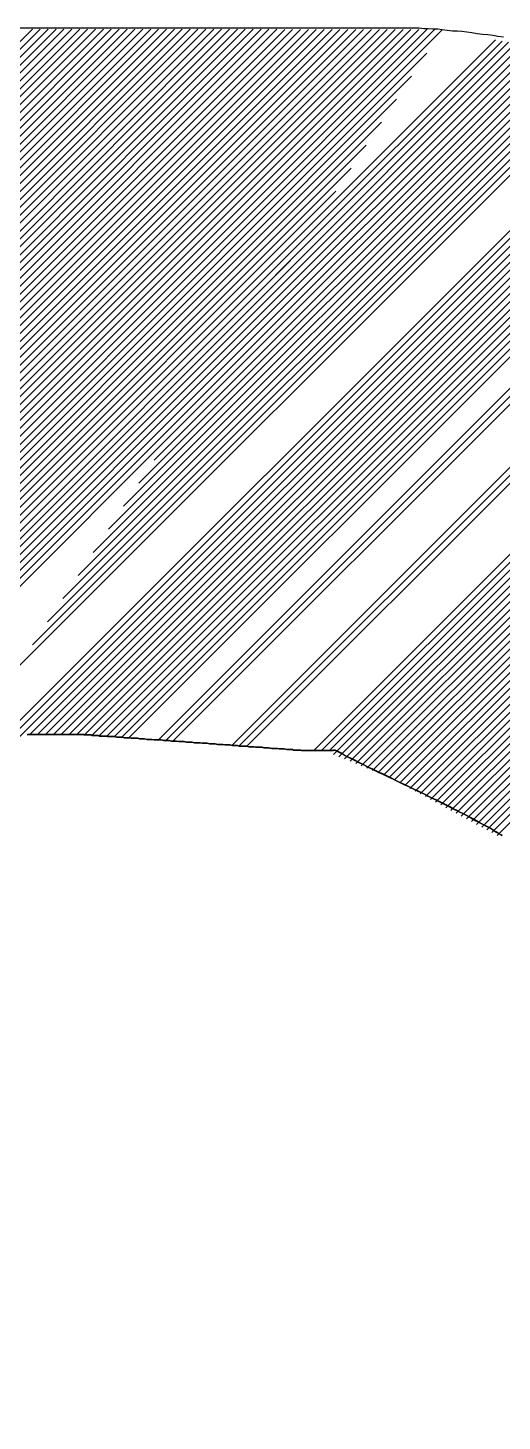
# Model space of a CAD drawing. Extents: x 3196 to 9141, y -1880 to 2325.
# Drawn here: x 9000.84 to 9005.09, y -1186.18 to -1173.7 of the extents above; entities that cross this region are included whole.
import ezdxf

# ---------------------------------------------------------------- set-up
doc = ezdxf.new("R2010")
doc.units = 0
doc.header["$MEASUREMENT"] = 0
doc.layers.add('1', color=1, linetype='CONTINUOUS')
doc.layers.add('10', color=10, linetype='CONTINUOUS')

msp = doc.modelspace()

# ---------------------------------------------------------------- linework, layer by layer
at = {"layer": '1', "linetype": 'Continuous'}
for p, q in [((8997.252068, -1177.338535), (9000.880468, -1173.710135)), ((8997.289418, -1177.371885), (9000.951068, -1173.710235)), ((8997.326818, -1177.405185), (9001.021718, -1173.710285)), ((8997.364218, -1177.438535), (9001.092318, -1173.710385)), ((8997.401568, -1177.471885), (9001.162968, -1173.710485)), ((8997.438968, -1177.505185), (9001.233568, -1173.710585)), ((8997.476318, -1177.538535), (9001.304168, -1173.710685)), ((8997.513718, -1177.571835), (9001.374818, -1173.710785)), ((8997.551118, -1177.605185), (9001.445418, -1173.710885)), ((8997.588468, -1177.638485), (9001.516018, -1173.710985)), ((8997.625868, -1177.671835), (9001.586668, -1173.711035)), ((8997.663268, -1177.705185), (9001.657268, -1173.711135)), ((8997.700618, -1177.738485), (9001.727868, -1173.711235)), ((8997.738018, -1177.771835), (9001.798518, -1173.711335)), ((8997.775368, -1177.805135), (9001.869118, -1173.711435)), ((8997.812768, -1177.838485), (9001.939718, -1173.711535)), ((8997.850168, -1177.871835), (9002.010368, -1173.711635)), ((8997.887518, -1177.905135), (9002.080968, -1173.711685)), ((8997.924918, -1177.938485), (9002.151568, -1173.711785)), ((8997.962318, -1177.971785), (9002.222218, -1173.711885)), ((8997.999668, -1178.005135), (9002.292818, -1173.711985)), ((8998.037068, -1178.038485), (9002.363418, -1173.712085)), ((8998.074418, -1178.071785), (9002.434068, -1173.712185)), ((8998.111818, -1178.105135), (9002.504668, -1173.712285)), ((8998.149218, -1178.138435), (9002.575268, -1173.712385)), ((8998.186568, -1178.171785), (9002.645918, -1173.712435)), ((8998.223968, -1178.205085), (9002.716518, -1173.712535)), ((8998.261368, -1178.238435), (9002.787118, -1173.712635)), ((8998.298718, -1178.271785), (9002.857768, -1173.712735)), ((8998.336118, -1178.305085), (9002.928368, -1173.712835)), ((8998.373468, -1178.338435), (9002.998968, -1173.712935)), ((8998.410868, -1178.371735), (9003.069618, -1173.713035)), ((8998.448268, -1178.405085), (9003.140218, -1173.713135)), ((8998.485618, -1178.438435), (9003.210818, -1173.713185)), ((8998.523018, -1178.471735), (9003.281468, -1173.713285)), ((8998.560418, -1178.505085), (9003.352068, -1173.713385)), ((8998.597768, -1178.538385), (9003.422718, -1173.713485)), ((8998.635168, -1178.571735), (9003.493318, -1173.713585)), ((8998.672518, -1178.605085), (9003.563918, -1173.713685)), ((8998.709918, -1178.638385), (9003.634568, -1173.713785)), ((8998.747318, -1178.671735), (9003.705168, -1173.713835)), ((8998.784668, -1178.705035), (9003.775768, -1173.713935)), ((8998.822068, -1178.738385), (9003.846418, -1173.714035)), ((8998.859468, -1178.771685), (9003.917018, -1173.714135)), ((8998.896818, -1178.805035), (9003.987618, -1173.714235)), ((8998.934218, -1178.838385), (9004.058268, -1173.714335)), ((8998.971568, -1178.871685), (9004.128868, -1173.714435)), ((8999.008968, -1178.905035), (9004.199468, -1173.714535)), ((8999.046368, -1178.938335), (9004.270118, -1173.714585)), ((8999.083718, -1178.971685), (9004.340718, -1173.714685)), ((8999.121118, -1179.005035), (9004.411318, -1173.714785)), ((8999.158518, -1179.038335), (9004.481968, -1173.714885)), ((8999.195868, -1179.071685), (9004.552568, -1173.714985)), ((9001.969718, -1177.570635), (9005.621568, -1173.918735)), ((9002.105868, -1177.363785), (9005.562068, -1173.907585)), ((9002.242018, -1177.156885), (9005.502518, -1173.896385)), ((9002.378168, -1176.950035), (9005.443018, -1173.885185)), ((9002.514318, -1176.743185), (9005.383518, -1173.873985)), ((9002.650468, -1176.536285), (9005.323968, -1173.862835)), ((9002.786668, -1176.329435), (9005.264468, -1173.851635)), ((9002.922818, -1176.122535), (9005.204918, -1173.840435)), ((9003.058968, -1175.915685), (9005.145418, -1173.829235)), ((9003.195118, -1175.708835), (9005.085868, -1173.818085)), ((9003.331268, -1175.501935), (9005.026368, -1173.806885)), ((8999.233268, -1179.104985), (9004.412218, -1173.926035)), ((9000.744268, -1179.432485), (9006.157268, -1174.019435)), ((9000.880418, -1179.225585), (9006.097768, -1174.008285)), ((9001.016568, -1179.018735), (9006.038218, -1173.997085)), ((9001.152718, -1178.811885), (9005.978718, -1173.985885)), ((9001.288918, -1178.604985), (9005.919218, -1173.974685)), ((9001.425068, -1178.398135), (9005.859668, -1173.963535)), ((9001.561218, -1178.191235), (9005.800168, -1173.952335)), ((9001.697368, -1177.984385), (9005.740618, -1173.941135)), ((9001.833518, -1177.777535), (9005.681118, -1173.929935)), ((8993.171068, -1187.500635), (9006.567168, -1174.104535)), ((8993.171068, -1187.571335), (9006.619918, -1174.122485)), ((8993.171068, -1187.642035), (9006.672668, -1174.140435)), ((8999.270618, -1179.138335), (9004.276618, -1174.132335)), ((9000.856218, -1180.027635), (9006.725418, -1174.158385)), ((9000.926918, -1180.027635), (9006.778168, -1174.176385)), ((9000.997618, -1180.027635), (9006.830968, -1174.194335)), ((9001.068368, -1180.027635), (9006.883718, -1174.212285)), ((9001.139068, -1180.027635), (9006.936468, -1174.230235)), ((9001.209768, -1180.027635), (9006.989218, -1174.248185)), ((9001.280918, -1180.027185), (9007.041968, -1174.266135)), ((9001.346518, -1180.032285), (9007.094718, -1174.284135)), ((8999.308018, -1179.171685), (9004.141018, -1174.338635)), ((9001.412118, -1180.037435), (9007.147468, -1174.302085)), ((9001.477718, -1180.042535), (9007.200218, -1174.320035)), ((9001.543318, -1180.047635), (9007.252968, -1174.337985)), ((9001.608868, -1180.052785), (9007.305718, -1174.355935)), ((9001.674468, -1180.057885), (9007.358468, -1174.373885)), ((9001.740068, -1180.062985), (9007.411218, -1174.391885)), ((9002.002518, -1180.083385), (9007.622218, -1174.463685)), ((9002.068918, -1180.087735), (9007.674968, -1174.481635)), ((9002.135268, -1180.092085), (9007.727718, -1174.499635)), ((8999.345418, -1179.204985), (9004.005468, -1174.544935)), ((9002.666218, -1180.126835), (9008.149768, -1174.643285)), ((9002.732568, -1180.131185), (9008.202518, -1174.661235)), ((8999.382768, -1179.238335), (9003.869868, -1174.751235)), ((9002.798918, -1180.135535), (9008.255268, -1174.679185)), ((9003.402568, -1180.168285), (9008.730018, -1174.840835)), ((9003.476568, -1180.164985), (9008.782768, -1174.858785)), ((9003.536818, -1180.175435), (9008.841568, -1174.870685)), ((9003.576218, -1180.206785), (9008.888268, -1174.894685)), ((8999.420168, -1179.271635), (9003.734268, -1174.957535)), ((9003.626018, -1180.227685), (9008.930868, -1174.922835)), ((9003.675868, -1180.248535), (9008.975518, -1174.948885)), ((9003.725668, -1180.269435), (9009.020168, -1174.974935)), ((9003.775468, -1180.290335), (9009.064818, -1175.000985)), ((9003.825318, -1180.311235), (9009.109468, -1175.027035)), ((8999.457568, -1179.304985), (9003.598718, -1175.163835)), ((9003.875118, -1180.332135), (9009.154118, -1175.053085)), ((9003.924918, -1180.353035), (9009.198818, -1175.079185)), ((9003.974768, -1180.373885), (9009.243468, -1175.105235)), ((9004.024568, -1180.394785), (9009.288118, -1175.131285)), ((9004.077918, -1180.412185), (9009.332768, -1175.157335)), ((9004.124218, -1180.436585), (9009.377418, -1175.183385)), ((9004.169718, -1180.461785), (9009.422068, -1175.209435)), ((9004.215618, -1180.486585), (9009.466718, -1175.235535)), ((9004.261568, -1180.511385), (9009.511368, -1175.261585)), ((9004.307468, -1180.536185), (9009.556018, -1175.287635)), ((8999.494918, -1179.338285), (9003.463118, -1175.370135)), ((9004.353368, -1180.560985), (9009.600668, -1175.313685)), ((9004.399268, -1180.585785), (9009.645318, -1175.339735)), ((9004.445218, -1180.610585), (9009.689968, -1175.365785)), ((9004.491118, -1180.635385), (9009.734618, -1175.391885)), ((9004.537018, -1180.660185), (9009.779268, -1175.417935)), ((9004.582968, -1180.684985), (9009.823918, -1175.443985)), ((9004.628868, -1180.709735), (9009.868568, -1175.470035)), ((9004.674768, -1180.734535), (9009.913218, -1175.496085)), ((9004.720668, -1180.759335), (9009.957868, -1175.522135)), ((8999.532318, -1179.371635), (9003.327518, -1175.576385)), ((9004.766618, -1180.784135), (9010.002518, -1175.548235)), ((9004.812518, -1180.808935), (9010.047168, -1175.574285)), ((9004.858418, -1180.833735), (9010.091818, -1175.600335)), ((9004.904318, -1180.858535), (9010.136468, -1175.626385)), ((9004.950268, -1180.883335), (9010.181168, -1175.652435)), ((8999.569668, -1179.404985), (9003.191968, -1175.782685)), ((9004.996168, -1180.908135), (9010.225818, -1175.678485)), ((9005.042068, -1180.932935), (9010.270468, -1175.704585)), ((8999.607068, -1179.438285), (9003.056368, -1175.988985)), ((8999.644468, -1179.471635), (9002.920768, -1176.195285)), ((8999.681818, -1179.504935), (9002.785218, -1176.401585)), ((8999.719218, -1179.538285), (9002.649618, -1176.607885)), ((8999.756618, -1179.571635), (9002.514018, -1176.814185)), ((8999.793968, -1179.604935), (9002.378468, -1177.020485)), ((8999.831368, -1179.638285), (9002.242868, -1177.226735))]:
    msp.add_line(p, q, dxfattribs=at)
at = {"layer": '10', "linetype": 'Continuous'}
for points in [[(9000.764318, -1173.699935), (9000.884868, -1173.699935), (9001.000368, -1173.699935), (9001.120918, -1173.699935), (9001.236418, -1173.699935), (9001.351918, -1173.699935), (9001.462418, -1173.699935), (9001.577918, -1173.699935), (9001.688368, -1173.699935), (9001.793868, -1173.699935), (9001.904318, -1173.699935), (9002.009818, -1173.699935), (9002.110218, -1173.699935), (9002.215718, -1173.699935), (9002.311118, -1173.699935), (9002.411568, -1173.699935), (9002.506968, -1173.699935), (9002.602418, -1173.699935), (9002.692768, -1173.699935), (9002.783168, -1173.699935), (9002.873568, -1173.699935), (9002.958968, -1173.699935), (9003.039318, -1173.699935), (9003.119668, -1173.699935), (9003.200018, -1173.699935), (9003.275318, -1173.699935), (9003.345668, -1173.699935), (9003.415968, -1173.699935), (9003.481268, -1173.699935), (9003.546518, -1173.699935), (9003.611818, -1173.699935), (9003.667068, -1173.699935), (9003.722318, -1173.699935), (9003.777518, -1173.699935), (9003.827768, -1173.699935), (9003.872968, -1173.699935), (9003.918168, -1173.699935), (9003.953318, -1173.699935), (9003.993468, -1173.699935), (9004.023618, -1173.699935), (9004.053768, -1173.699935), (9004.078868, -1173.699935), (9004.103968, -1173.699935), (9004.119018, -1173.699935), (9004.134118, -1173.699935), (9004.149168, -1173.699935), (9004.154168, -1173.699935), (9004.159218, -1173.699935), (9004.184318, -1173.699935), (9004.224518, -1173.699935), (9004.264668, -1173.699935), (9004.304868, -1173.699935), (9004.345018, -1173.699935), (9004.385218, -1173.704935), (9004.425368, -1173.704935), (9004.465568, -1173.709935), (9004.510768, -1173.709935), (9004.550918, -1173.714985), (9004.596118, -1173.719985), (9004.641318, -1173.725035), (9004.686518, -1173.725035), (9004.726718, -1173.730035), (9004.771918, -1173.735085), (9004.817118, -1173.740085), (9004.862318, -1173.750135), (9004.912518, -1173.755135), (9004.957718, -1173.760185), (9005.002918, -1173.765185), (9005.048118, -1173.775235), (9005.098318, -1173.780285)], [(9000.834668, -1180.027635), (9000.849718, -1180.027635), (9000.859768, -1180.027635), (9000.869818, -1180.027635), (9000.884868, -1180.027635), (9000.894918, -1180.027635), (9000.904968, -1180.027635), (9000.915018, -1180.027635), (9000.930068, -1180.027635), (9000.940118, -1180.027635), (9000.950168, -1180.027635), (9000.960218, -1180.027635), (9000.975268, -1180.027635), (9000.985318, -1180.027635), (9000.995368, -1180.027635), (9001.005418, -1180.027635), (9001.020468, -1180.027635), (9001.030518, -1180.027635), (9001.040568, -1180.027635), (9001.050618, -1180.027635), (9001.060618, -1180.027635), (9001.070668, -1180.027635), (9001.080718, -1180.027635), (9001.090768, -1180.027635), (9001.100818, -1180.027635), (9001.110868, -1180.027635), (9001.120918, -1180.027635), (9001.130968, -1180.027635), (9001.140968, -1180.027635), (9001.151018, -1180.027635), (9001.161068, -1180.027635), (9001.171118, -1180.027635), (9001.176168, -1180.027635), (9001.186168, -1180.027635), (9001.196218, -1180.027635), (9001.206268, -1180.027635), (9001.211318, -1180.027635), (9001.221368, -1180.027635), (9001.226368, -1180.027635), (9001.236418, -1180.027635), (9001.241418, -1180.027635), (9001.251468, -1180.027635), (9001.256518, -1180.027635), (9001.261518, -1180.027635), (9001.271568, -1180.027635), (9001.276568, -1180.027635), (9001.281618, -1180.027635), (9001.286618, -1180.027635), (9001.291668, -1180.027635), (9001.296668, -1180.027635), (9001.301718, -1180.027635), (9001.306718, -1180.027635), (9001.311718, -1180.027635), (9001.316768, -1180.027635), (9001.321768, -1180.027635), (9001.326818, -1180.027635), (9001.331818, -1180.027635), (9001.336868, -1180.027635), (9001.341868, -1180.027635), (9001.341868, -1180.032635), (9001.346918, -1180.032635), (9001.351918, -1180.032635), (9001.356918, -1180.032635), (9001.361968, -1180.032635), (9001.366968, -1180.032635), (9001.377018, -1180.032635), (9001.382068, -1180.032635), (9001.392068, -1180.032635), (9001.397118, -1180.032635), (9001.407168, -1180.032635), (9001.417218, -1180.037685), (9001.427268, -1180.037685), (9001.437268, -1180.037685), (9001.447318, -1180.037685), (9001.457368, -1180.037685), (9001.472468, -1180.037685), (9001.482468, -1180.042685), (9001.497568, -1180.042685), (9001.512618, -1180.042685), (9001.522668, -1180.042685), (9001.537718, -1180.042685), (9001.552818, -1180.047735), (9001.567868, -1180.047735), (9001.582918, -1180.047735), (9001.598018, -1180.047735), (9001.618068, -1180.047735), (9001.633168, -1180.052735), (9001.653218, -1180.052735), (9001.668318, -1180.052735), (9001.688368, -1180.052735), (9001.703468, -1180.057785), (9001.723568, -1180.057785), (9001.743618, -1180.057785), (9001.763718, -1180.062785), (9001.778768, -1180.062785), (9001.798868, -1180.062785), (9001.818968, -1180.062785), (9001.839068, -1180.067785), (9001.864168, -1180.067785), (9001.884268, -1180.067785), (9001.904318, -1180.072835), (9001.924418, -1180.072835), (9001.944518, -1180.072835), (9001.969618, -1180.077835), (9001.989718, -1180.077835), (9002.009818, -1180.077835), (9002.034918, -1180.077835), (9002.055018, -1180.082885), (9002.080118, -1180.082885), (9002.100218, -1180.082885), (9002.125318, -1180.087885), (9002.145368, -1180.087885), (9002.170518, -1180.087885), (9002.190568, -1180.092935), (9002.215718, -1180.092935), (9002.235768, -1180.092935), (9002.260918, -1180.097935), (9002.286018, -1180.097935), (9002.306118, -1180.097935), (9002.331218, -1180.102985), (9002.351318, -1180.102985), (9002.376418, -1180.102985), (9002.401518, -1180.107985), (9002.421618, -1180.107985), (9002.446718, -1180.107985), (9002.466818, -1180.112985), (9002.491918, -1180.112985), (9002.512018, -1180.112985), (9002.537118, -1180.118035), (9002.562218, -1180.118035), (9002.582318, -1180.118035), (9002.602418, -1180.123035), (9002.627518, -1180.123035), (9002.647568, -1180.123035), (9002.672718, -1180.128085), (9002.692768, -1180.128085), (9002.712868, -1180.128085), (9002.732968, -1180.133085), (9002.758068, -1180.133085), (9002.778168, -1180.133085), (9002.798268, -1180.133085), (9002.818318, -1180.138135), (9002.838418, -1180.138135), (9002.858518, -1180.138135), (9002.878618, -1180.143135), (9002.898668, -1180.143135), (9002.918768, -1180.143135), (9002.933868, -1180.143135), (9002.953918, -1180.148185), (9002.974018, -1180.148185), (9002.989068, -1180.148185), (9003.009168, -1180.148185), (9003.024218, -1180.153185), (9003.039318, -1180.153185), (9003.059418, -1180.153185), (9003.074468, -1180.153185), (9003.089518, -1180.158185), (9003.104618, -1180.158185), (9003.119668, -1180.158185), (9003.134718, -1180.158185), (9003.144768, -1180.158185), (9003.159818, -1180.163235), (9003.174918, -1180.163235), (9003.184968, -1180.163235), (9003.194968, -1180.163235), (9003.210068, -1180.163235), (9003.220118, -1180.168235), (9003.230168, -1180.168235), (9003.240168, -1180.168235), (9003.250218, -1180.168235), (9003.255268, -1180.168235), (9003.265318, -1180.168235), (9003.270318, -1180.168235), (9003.280368, -1180.168235), (9003.285368, -1180.168235), (9003.290418, -1180.173285), (9003.295418, -1180.173285), (9003.300468, -1180.173285), (9003.305468, -1180.173285), (9003.310518, -1180.173285), (9003.315518, -1180.173285), (9003.320518, -1180.173285), (9003.325568, -1180.173285), (9003.330568, -1180.173285), (9003.335618, -1180.173285), (9003.340618, -1180.173285), (9003.345668, -1180.173285), (9003.350668, -1180.173285), (9003.355718, -1180.173285), (9003.360718, -1180.173285), (9003.365718, -1180.173285), (9003.370768, -1180.173285), (9003.375768, -1180.173285), (9003.380818, -1180.173285), (9003.385818, -1180.173285), (9003.390868, -1180.173285), (9003.395868, -1180.173285), (9003.400868, -1180.173285), (9003.405918, -1180.173285), (9003.410918, -1180.173285), (9003.415968, -1180.173285), (9003.420968, -1180.173285), (9003.426018, -1180.173285), (9003.431018, -1180.173285), (9003.436068, -1180.173285), (9003.441068, -1180.173285), (9003.446068, -1180.173285), (9003.451118, -1180.173285), (9003.456118, -1180.173285), (9003.461168, -1180.173285), (9003.466168, -1180.173285), (9003.471218, -1180.173285), (9003.476218, -1180.173285), (9003.481268, -1180.173285), (9003.486268, -1180.173285), (9003.491268, -1180.173285), (9003.496318, -1180.173285), (9003.501318, -1180.173285), (9003.506368, -1180.173285), (9003.511368, -1180.173285), (9003.516418, -1180.173285), (9003.521418, -1180.173285), (9003.526418, -1180.173285), (9003.531468, -1180.173285), (9003.536468, -1180.173285), (9003.541518, -1180.173285), (9003.546518, -1180.173285), (9003.551568, -1180.173285), (9003.556568, -1180.173285), (9003.561618, -1180.173285), (9003.566618, -1180.173285), (9003.571618, -1180.173285), (9003.576668, -1180.173285), (9003.576668, -1180.168235), (9003.581668, -1180.168235), (9003.586718, -1180.168235), (9003.591718, -1180.168235), (9003.606818, -1180.178285), (9003.636918, -1180.193335), (9003.667068, -1180.208435), (9003.702218, -1180.228535), (9003.732368, -1180.243585), (9003.762468, -1180.258635), (9003.797618, -1180.273735), (9003.827768, -1180.288785), (9003.857918, -1180.303835), (9003.893068, -1180.323935), (9003.923168, -1180.338985), (9003.953318, -1180.354085), (9003.983468, -1180.369135), (9004.018618, -1180.384185), (9004.048718, -1180.399285), (9004.078868, -1180.414335), (9004.114018, -1180.429385), (9004.144168, -1180.444435), (9004.174268, -1180.459535), (9004.209418, -1180.474585), (9004.239568, -1180.489635), (9004.269718, -1180.504735), (9004.299818, -1180.519785), (9004.334968, -1180.534835), (9004.365118, -1180.549935), (9004.395268, -1180.564985), (9004.425368, -1180.580035), (9004.460518, -1180.600135), (9004.490668, -1180.615185), (9004.520818, -1180.630285), (9004.550918, -1180.645335), (9004.581068, -1180.660385), (9004.611218, -1180.675485), (9004.641318, -1180.690535), (9004.671468, -1180.705585), (9004.706618, -1180.720685), (9004.736768, -1180.735735), (9004.766868, -1180.750785), (9004.797018, -1180.770885), (9004.822118, -1180.785935), (9004.852268, -1180.801035), (9004.882368, -1180.816085), (9004.912518, -1180.831135), (9004.942668, -1180.851235), (9004.972768, -1180.866285), (9005.002918, -1180.881385), (9005.028018, -1180.901485), (9005.058168, -1180.916535), (9005.088268, -1180.931585)], [(9005.088268, -1180.936635), (9005.063168, -1180.921535), (9005.033018, -1180.901485), (9005.002918, -1180.886385), (9004.977818, -1180.866285), (9004.947668, -1180.851235), (9004.917518, -1180.836185), (9004.887418, -1180.821085), (9004.857268, -1180.801035), (9004.827118, -1180.785935), (9004.797018, -1180.770885), (9004.766868, -1180.755835), (9004.736768, -1180.740735), (9004.706618, -1180.725685), (9004.676468, -1180.705585), (9004.646368, -1180.690535), (9004.616218, -1180.675485), (9004.586068, -1180.660385), (9004.555968, -1180.645335), (9004.525818, -1180.630285), (9004.495668, -1180.615185), (9004.460518, -1180.600135), (9004.430418, -1180.585085), (9004.400268, -1180.569985), (9004.370118, -1180.554935), (9004.334968, -1180.539885), (9004.304868, -1180.524835), (9004.274718, -1180.509735), (9004.244568, -1180.494685), (9004.209418, -1180.479635), (9004.179318, -1180.464535), (9004.149168, -1180.449485), (9004.119018, -1180.434435), (9004.083868, -1180.414335), (9004.053768, -1180.399285), (9004.023618, -1180.384185), (9003.988468, -1180.369135), (9003.958318, -1180.354085), (9003.928218, -1180.338985), (9003.893068, -1180.323935), (9003.862918, -1180.308885), (9003.832768, -1180.293785), (9003.797618, -1180.278735), (9003.767518, -1180.258635), (9003.737368, -1180.243585), (9003.702218, -1180.228535), (9003.672068, -1180.213435), (9003.641968, -1180.193335), (9003.611818, -1180.178285), (9003.591718, -1180.168235), (9003.586718, -1180.168235), (9003.581668, -1180.168235), (9003.576668, -1180.168235), (9003.576668, -1180.173285), (9003.571618, -1180.173285), (9003.566618, -1180.173285), (9003.561618, -1180.173285), (9003.556568, -1180.173285), (9003.551568, -1180.173285), (9003.546518, -1180.173285), (9003.541518, -1180.173285), (9003.536468, -1180.173285), (9003.531468, -1180.173285), (9003.526418, -1180.173285), (9003.521418, -1180.173285), (9003.516418, -1180.173285), (9003.511368, -1180.173285), (9003.506368, -1180.173285), (9003.501318, -1180.173285), (9003.496318, -1180.173285), (9003.491268, -1180.173285), (9003.486268, -1180.173285), (9003.481268, -1180.173285), (9003.476218, -1180.173285), (9003.471218, -1180.173285), (9003.466168, -1180.173285), (9003.461168, -1180.173285), (9003.456118, -1180.173285), (9003.451118, -1180.173285), (9003.446068, -1180.173285), (9003.441068, -1180.173285), (9003.436068, -1180.173285), (9003.431018, -1180.173285), (9003.426018, -1180.173285), (9003.420968, -1180.173285), (9003.415968, -1180.173285), (9003.410918, -1180.173285), (9003.405918, -1180.173285), (9003.400868, -1180.173285), (9003.395868, -1180.173285), (9003.390868, -1180.173285), (9003.385818, -1180.173285), (9003.380818, -1180.173285), (9003.375768, -1180.173285), (9003.370768, -1180.173285), (9003.365718, -1180.173285), (9003.360718, -1180.173285), (9003.355718, -1180.173285), (9003.350668, -1180.173285), (9003.345668, -1180.173285), (9003.340618, -1180.173285), (9003.335618, -1180.173285), (9003.330568, -1180.173285), (9003.325568, -1180.173285), (9003.320518, -1180.173285), (9003.315518, -1180.173285), (9003.310518, -1180.173285), (9003.305468, -1180.173285), (9003.300468, -1180.173285), (9003.295418, -1180.173285), (9003.290418, -1180.173285), (9003.285368, -1180.168235), (9003.280368, -1180.168235), (9003.275318, -1180.168235), (9003.265318, -1180.168235), (9003.260268, -1180.168235), (9003.250218, -1180.168235), (9003.240168, -1180.168235), (9003.230168, -1180.168235), (9003.220118, -1180.168235), (9003.210068, -1180.163235), (9003.200018, -1180.163235), (9003.184968, -1180.163235), (9003.174918, -1180.163235), (9003.159818, -1180.163235), (9003.149768, -1180.163235), (9003.134718, -1180.158185), (9003.119668, -1180.158185), (9003.104618, -1180.158185), (9003.089518, -1180.158185), (9003.074468, -1180.153185), (9003.059418, -1180.153185), (9003.044318, -1180.153185), (9003.029268, -1180.153185), (9003.009168, -1180.153185), (9002.994118, -1180.148185), (9002.974018, -1180.148185), (9002.958968, -1180.148185), (9002.938868, -1180.143135), (9002.918768, -1180.143135), (9002.898668, -1180.143135), (9002.878618, -1180.143135), (9002.863518, -1180.138135), (9002.843468, -1180.138135), (9002.823368, -1180.138135), (9002.798268, -1180.133085), (9002.778168, -1180.133085), (9002.758068, -1180.133085), (9002.737968, -1180.133085), (9002.717918, -1180.128085), (9002.692768, -1180.128085), (9002.672718, -1180.128085), (9002.652618, -1180.123035), (9002.627518, -1180.123035), (9002.607418, -1180.123035), (9002.587318, -1180.118035), (9002.562218, -1180.118035), (9002.542118, -1180.118035), (9002.517018, -1180.112985), (9002.496918, -1180.112985), (9002.471818, -1180.112985), (9002.446718, -1180.107985), (9002.426618, -1180.107985), (9002.401518, -1180.107985), (9002.381418, -1180.102985), (9002.356318, -1180.102985), (9002.331218, -1180.102985), (9002.311118, -1180.097935), (9002.286018, -1180.097935), (9002.265918, -1180.097935), (9002.240818, -1180.092935), (9002.215718, -1180.092935), (9002.195618, -1180.092935), (9002.170518, -1180.087885), (9002.150418, -1180.087885), (9002.125318, -1180.087885), (9002.105218, -1180.082885), (9002.080118, -1180.082885), (9002.060018, -1180.082885), (9002.034918, -1180.077835), (9002.014818, -1180.077835), (9001.994718, -1180.077835), (9001.969618, -1180.077835), (9001.949518, -1180.072835), (9001.929468, -1180.072835), (9001.904318, -1180.072835), (9001.884268, -1180.067785), (9001.864168, -1180.067785), (9001.844068, -1180.067785), (9001.823968, -1180.062785), (9001.803918, -1180.062785), (9001.783818, -1180.062785), (9001.763718, -1180.062785), (9001.743618, -1180.057785), (9001.723568, -1180.057785), (9001.708468, -1180.057785), (9001.688368, -1180.052735), (9001.673318, -1180.052735), (9001.653218, -1180.052735), (9001.638168, -1180.052735), (9001.618068, -1180.047735), (9001.603018, -1180.047735), (9001.587968, -1180.047735), (9001.572868, -1180.047735), (9001.557818, -1180.047735), (9001.542768, -1180.042685), (9001.527668, -1180.042685), (9001.512618, -1180.042685), (9001.497568, -1180.042685), (9001.487518, -1180.042685), (9001.472468, -1180.037685), (9001.462418, -1180.037685), (9001.447318, -1180.037685), (9001.437268, -1180.037685), (9001.427268, -1180.037685), (9001.417218, -1180.037685), (9001.407168, -1180.032635), (9001.397118, -1180.032635), (9001.392068, -1180.032635), (9001.382068, -1180.032635), (9001.377018, -1180.032635), (9001.372018, -1180.032635), (9001.361968, -1180.032635), (9001.356918, -1180.032635), (9001.351918, -1180.032635), (9001.346918, -1180.032635), (9001.341868, -1180.032635), (9001.341868, -1180.027635), (9001.336868, -1180.027635), (9001.331818, -1180.027635), (9001.326818, -1180.027635), (9001.321768, -1180.027635), (9001.316768, -1180.027635), (9001.311718, -1180.027635), (9001.306718, -1180.027635), (9001.301718, -1180.027635), (9001.296668, -1180.027635), (9001.291668, -1180.027635), (9001.286618, -1180.027635), (9001.281618, -1180.027635), (9001.276568, -1180.027635), (9001.271568, -1180.027635), (9001.266518, -1180.027635), (9001.256518, -1180.027635), (9001.251468, -1180.027635), (9001.241418, -1180.027635), (9001.236418, -1180.027635), (9001.226368, -1180.027635), (9001.221368, -1180.027635), (9001.211318, -1180.027635), (9001.206268, -1180.027635), (9001.196218, -1180.027635), (9001.186168, -1180.027635), (9001.181168, -1180.027635), (9001.171118, -1180.027635), (9001.161068, -1180.027635), (9001.151018, -1180.027635), (9001.140968, -1180.027635), (9001.130968, -1180.027635), (9001.125918, -1180.027635), (9001.115868, -1180.027635), (9001.105818, -1180.027635), (9001.095818, -1180.027635), (9001.085768, -1180.027635), (9001.070668, -1180.027635), (9001.060618, -1180.027635), (9001.050618, -1180.027635), (9001.040568, -1180.027635), (9001.030518, -1180.027635), (9001.020468, -1180.027635), (9001.010418, -1180.027635), (9000.995368, -1180.027635), (9000.985318, -1180.027635), (9000.975268, -1180.027635), (9000.965218, -1180.027635), (9000.955168, -1180.027635), (9000.940118, -1180.027635), (9000.930068, -1180.027635), (9000.920018, -1180.027635), (9000.904968, -1180.027635), (9000.894918, -1180.027635), (9000.884868, -1180.027635), (9000.874818, -1180.027635), (9000.859768, -1180.027635), (9000.849718, -1180.027635), (9000.839668, -1180.027635)]]:
    msp.add_lwpolyline(points, dxfattribs=at)

doc.saveas('drawing.dxf')
